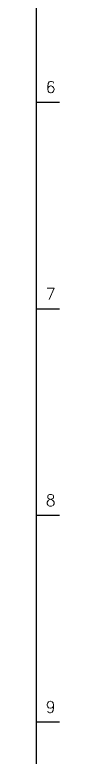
# Model space of a CAD drawing. Header units: millimetres. Extents: x 415966 to 487306, y -108951 to -17325.
# Drawn here: x 486559 to 486776, y -86167 to -79172 of the extents above; entities that cross this region are included whole.
import ezdxf

# ---------------------------------------------------------------- set-up
doc = ezdxf.new("R2010")
doc.units = ezdxf.units.MM
doc.header["$LTSCALE"] = 2
doc.layers.add('TAN-TIT', color=30, linetype='Continuous')
doc.styles.add('COM', font='COMPLEX', dxfattribs={"height": 5})

# ---------------------------------------------------------------- blocks, each defined once
blk = doc.blocks.new('BORDER')
at = {"layer": 'TAN-TIT'}
for p, q in [((23282.3, 352), (23282.3, 16468)), ((23282.3, 8680.8), (23426.6, 8680.8)), ((23282.3, 7383), (23426.6, 7383)), ((23282.3, 6085.1), (23426.6, 6085.1)), ((23282.3, 4787.2), (23426.6, 4787.2))]:
    blk.add_line(p, q, dxfattribs=at)
at = {"layer": 'TAN-TIT', "style": 'COM'}
for s, p in [('6', (23340, 8738.5)), ('7', (23340, 7440.6)), ('8', (23340, 6142.8)), ('9', (23340, 4844.9))]:
    blk.add_text(s, height=72.1, dxfattribs=at).set_placement(p)

msp = doc.modelspace()

# ---------------------------------------------------------------- block references
at = {"xscale": 1.5, "yscale": 1.5, "zscale": 1.5}
msp.add_blockref('BORDER', (451635.9, -93015.1), dxfattribs=at)

doc.saveas('drawing.dxf')
